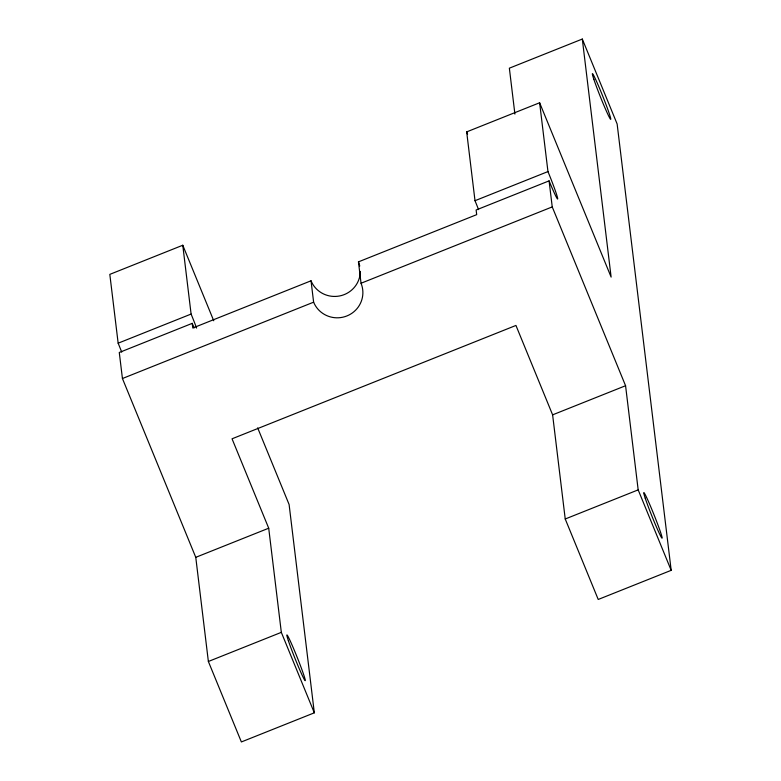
<?xml version="1.0" encoding="UTF-8"?>
<svg xmlns="http://www.w3.org/2000/svg" width="781" height="781" viewBox="0 0 781 781"><rect width="100%" height="100%" fill="white"/><g stroke="black" fill="none" stroke-linecap="round" stroke-linejoin="round"><path stroke-width="1.17" d="M194.127 327.913A24.582 1.22 68.2 0 1 192.224 323.354L119.278 352.485L122.432 378.521L195.767 557.331L208.371 661.487L241.378 741.95L314.323 712.819L281.326 632.356L268.713 528.21L232.045 438.805L515.948 325.443L552.616 414.848L565.229 518.994L598.226 599.466L671.182 570.335L617.136 123.984L582.304 39.05L509.358 68.181L514.913 114.094M213.75 320.776L182.774 245.244L109.818 274.375L118.156 343.191A24.582 1.22 68.2 0 1 121.699 352.094M478.558 209.611A24.582 1.22 68.2 0 0 475.004 200.697L466.677 131.891L539.622 102.76L611.123 277.099L582.304 39.05M118.156 343.191L191.101 314.06L182.774 245.244M475.004 200.697L547.959 171.576L539.622 102.76M547.959 171.576A24.582 1.22 68.2 0 1 557.683 198.569A24.582 1.22 68.2 0 1 549.082 180.87L476.127 210.001L476.693 214.648L358.45 261.86L361.037 283.249A25.558 25.09 -6.9 0 1 346.862 315.963A25.558 25.09 -6.9 0 1 313.62 302.179L122.432 378.521M360.295 271.476A25.558 25.09 -6.9 0 1 311.033 280.799L192.79 328.01L192.224 323.354M361.037 283.249L552.235 206.906L549.082 180.87M195.767 557.331L268.713 528.21M552.616 414.848L625.571 385.726L552.235 206.906M208.371 661.487L281.326 632.356M565.229 518.994L638.175 489.872L625.571 385.726M638.175 489.872L671.182 570.335M466.677 131.891L467.594 134.137M257.671 427.871L289.107 504.526L314.323 712.819M311.033 280.799L313.62 302.179M191.101 314.06A24.582 1.22 68.2 0 1 196.597 328.079M358.45 261.86A25.558 25.09 -6.9 0 1 359.748 266.048M288.365 640.674A24.582 1.22 68.2 0 0 304.248 679.392A24.582 1.22 68.2 0 0 295.462 653.062A24.582 1.22 68.2 0 0 288.365 640.674M645.223 498.19A24.582 1.22 68.2 0 0 661.097 536.908A24.582 1.22 68.2 0 0 652.311 510.579A24.582 1.22 68.2 0 0 645.223 498.19M593.863 79.359A24.582 1.22 68.2 0 0 609.746 118.077A24.582 1.22 68.2 0 0 600.96 91.748A24.582 1.22 68.2 0 0 593.863 79.359"/></g></svg>
